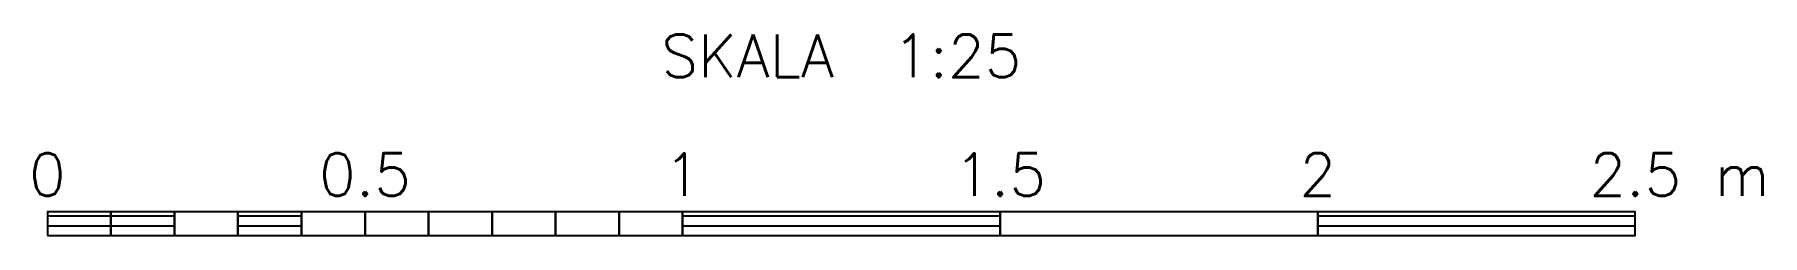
# Model space of a CAD drawing. Header units: metres. Extents: x -227.52 to -224.8, y 394.34 to 394.65.
import ezdxf
from ezdxf.enums import TextEntityAlignment as Align

# ---------------------------------------------------------------- set-up
doc = ezdxf.new("R2010")
doc.units = ezdxf.units.M
doc.header["$MEASUREMENT"] = 0
doc.layers.get('0').update_dxf_attribs({"linetype": 'CONTINUOUS'})
doc.styles.get("Standard").update_dxf_attribs({"font": 'Simplex.shx', "width": 0.8})
pattern_1 = [(0, (-227.750737, 387.636572), (0, 0.015875), [])]

msp = doc.modelspace()

# ---------------------------------------------------------------- hatches: boundary and pattern name
at = {"linetype": 'Continuous'}
h = msp.add_hatch(dxfattribs=at)
h.set_pattern_fill('LINE', color=2, scale=0.005, style=0)
h.set_pattern_definition(pattern_1)
h.paths.add_polyline_path([(-227.5007, 394.3366), (-227.4007, 394.3366), (-227.4007, 394.3741), (-227.5007, 394.3741)])
h = msp.add_hatch(dxfattribs=at)
h.set_pattern_fill('LINE', color=2, scale=0.005, style=0)
h.set_pattern_definition(pattern_1)
h.paths.add_polyline_path([(-227.4007, 394.3366), (-227.3007, 394.3366), (-227.3007, 394.3741), (-227.4007, 394.3741)])
h = msp.add_hatch(dxfattribs=at)
h.set_pattern_fill('LINE', color=2, scale=0.005, style=0)
h.set_pattern_definition(pattern_1)
h.paths.add_polyline_path([(-227.2007, 394.3366), (-227.1007, 394.3366), (-227.1007, 394.3741), (-227.2007, 394.3741)])
h = msp.add_hatch(dxfattribs=at)
h.set_pattern_fill('LINE', color=2, scale=0.005, style=0)
h.set_pattern_definition(pattern_1)
h.paths.add_polyline_path([(-226.5007, 394.3366), (-226.0007, 394.3366), (-226.0007, 394.3741), (-226.5007, 394.3741)])
h = msp.add_hatch(dxfattribs=at)
h.set_pattern_fill('LINE', color=2, scale=0.005, style=0)
h.set_pattern_definition(pattern_1)
h.paths.add_polyline_path([(-225.5007, 394.3366), (-225.0007, 394.3366), (-225.0007, 394.3741), (-225.5007, 394.3741)])

# ---------------------------------------------------------------- linework, layer by layer
at = {"color": 3, "linetype": 'Continuous'}
for points in [[(-227.5007, 394.3366), (-227.4007, 394.3366), (-227.4007, 394.3741), (-227.5007, 394.3741)], [(-227.4007, 394.3366), (-227.3007, 394.3366), (-227.3007, 394.3741), (-227.4007, 394.3741)], [(-227.3007, 394.3366), (-227.2007, 394.3366), (-227.2007, 394.3741), (-227.3007, 394.3741)], [(-227.2007, 394.3366), (-227.1007, 394.3366), (-227.1007, 394.3741), (-227.2007, 394.3741)], [(-227.1007, 394.3366), (-227.0007, 394.3366), (-227.0007, 394.3741), (-227.1007, 394.3741)], [(-227.0007, 394.3366), (-226.9007, 394.3366), (-226.9007, 394.3741), (-227.0007, 394.3741)], [(-226.9007, 394.3366), (-226.8007, 394.3366), (-226.8007, 394.3741), (-226.9007, 394.3741)], [(-226.8007, 394.3366), (-226.7007, 394.3366), (-226.7007, 394.3741), (-226.8007, 394.3741)], [(-226.7007, 394.3366), (-226.6007, 394.3366), (-226.6007, 394.3741), (-226.7007, 394.3741)], [(-226.6007, 394.3366), (-226.5007, 394.3366), (-226.5007, 394.3741), (-226.6007, 394.3741)], [(-226.5007, 394.3366), (-226.0007, 394.3366), (-226.0007, 394.3741), (-226.5007, 394.3741)], [(-226.0007, 394.3366), (-225.5007, 394.3366), (-225.5007, 394.3741), (-226.0007, 394.3741)], [(-225.5007, 394.3366), (-225.0007, 394.3366), (-225.0007, 394.3741), (-225.5007, 394.3741)]]:
    msp.add_lwpolyline(points, close=True, dxfattribs=at)

# ---------------------------------------------------------------- texts
for s, p in [('SKALA  1:25', (-226.2507, 394.5866)), ('0', (-227.5007, 394.3991)), ('0.5', (-227.0007, 394.3991)), ('1', (-226.5007, 394.3991)), ('1.5', (-226.0007, 394.3991)), ('2', (-225.5007, 394.3991)), ('2.5', (-225.0007, 394.3991))]:
    msp.add_text(s, height=0.0675, dxfattribs=at).set_placement(p, align=Align.CENTER)
msp.add_text('m', height=0.0675, dxfattribs=at).set_placement((-224.8757, 394.3991))

doc.saveas('drawing.dxf')
